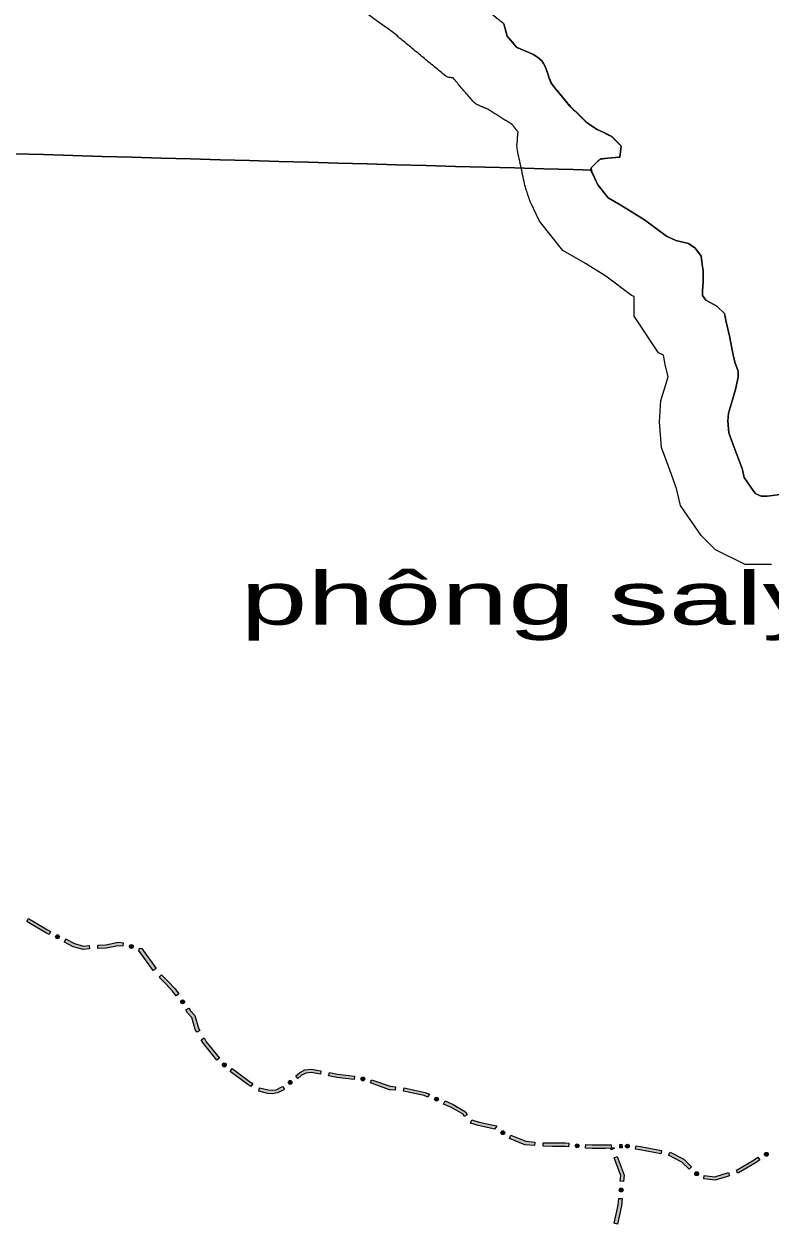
# Model space of a CAD drawing. Header units: metres. Extents: x -835890 to 1024355, y 79891 to 2211954.
# Drawn here: x -636601 to -549142, y 1878890 to 2019500 of the extents above; entities that cross this region are included whole.
import ezdxf

# ---------------------------------------------------------------- set-up
doc = ezdxf.new("R2010")
doc.units = ezdxf.units.M
doc.header["$LTSCALE"] = 2200
for name, color, linetype, lineweight in [('11', 7, 'Continuous', 13), ('18', 7, 'Continuous', 13), ('20', 7, 'Continuous', 13), ('35', 7, 'Continuous', 13), ('36', 7, 'Continuous', 13), ('37', 7, 'Continuous', 13)]:
    doc.layers.add(name, color=color, linetype=linetype, lineweight=lineweight)

msp = doc.modelspace()

# ---------------------------------------------------------------- hatches: boundary and pattern name
at = {"layer": '37'}
for points in [[(-636069, 1914680), (-635490, 1914339), (-633846, 1913360), (-633487, 1913181), (-633666, 1912823), (-634038, 1913009), (-635694, 1913995), (-636272, 1914336)], [(-632481, 1912454, 1), (-632883, 1912656, 1)], [(-631698, 1912287), (-631677, 1912276), (-630684, 1911760), (-629638, 1911461), (-628981, 1911516), (-628948, 1911117), (-629677, 1911056), (-630832, 1911386), (-631859, 1911920), (-631877, 1911929)], [(-627974, 1911565), (-627014, 1911601), (-625595, 1911905), (-624980, 1911837), (-625025, 1911439), (-625575, 1911501), (-626964, 1911202), (-627959, 1911165)], [(-623818, 1911342, 1), (-624249, 1911472, 1)], [(-623068, 1911225), (-622822, 1911161), (-621139, 1908811), (-621465, 1908578), (-623063, 1910810), (-623169, 1910838)], [(-620503, 1908090), (-619708, 1907314), (-618911, 1906437), (-618470, 1905849), (-618790, 1905609), (-619220, 1906182), (-619996, 1907036), (-620783, 1907804)], [(-617895, 1904749, 1), (-618165, 1905109, 1)], [(-617309, 1904198), (-617121, 1903881), (-616586, 1903302), (-616187, 1901825), (-616027, 1901552), (-616373, 1901350), (-616560, 1901669), (-616947, 1903103), (-617443, 1903641), (-617653, 1903993)], [(-615523, 1900689), (-615265, 1900249), (-613717, 1898337), (-614028, 1898085), (-615595, 1900021), (-615868, 1900487)], [(-612969, 1897397, 1), (-613330, 1897666, 1)], [(-612227, 1897096), (-610188, 1895582), (-609812, 1895343), (-610026, 1895006), (-610415, 1895252), (-612466, 1896775)], [(-604784, 1896263), (-604359, 1896606), (-603719, 1896947), (-602986, 1897034), (-601841, 1896855), (-601903, 1896459), (-602994, 1896630), (-603597, 1896559), (-604137, 1896271), (-604532, 1895952)], [(-605261, 1895620, 1), (-605611, 1895338, 1)], [(-600851, 1896648), (-599890, 1896440), (-597906, 1896203), (-597953, 1895806), (-599957, 1896045), (-600936, 1896257)], [(-596713, 1895860, 1), (-597160, 1895913, 1)], [(-595914, 1895797), (-593722, 1895023), (-593098, 1894959), (-593139, 1894561), (-593810, 1894629), (-596048, 1895420)], [(-609017, 1894849), (-608028, 1894593), (-607519, 1894556), (-607061, 1894627), (-606401, 1894957), (-606339, 1895006), (-606088, 1894695), (-606183, 1894618), (-606938, 1894241), (-607502, 1894154), (-608093, 1894196), (-609117, 1894462)], [(-592084, 1894841), (-589634, 1894316), (-589144, 1894103), (-589303, 1893736), (-589757, 1893933), (-592168, 1894450)], [(-588100, 1893431, 1), (-588513, 1893610, 1)], [(-587310, 1893305), (-586349, 1892887), (-584892, 1892029), (-584702, 1891681), (-585053, 1891489), (-585190, 1891741), (-586531, 1892530), (-587469, 1892938)], [(-584185, 1891089), (-583329, 1890803), (-581292, 1890394), (-581224, 1890344), (-581463, 1890023), (-581458, 1890020), (-583432, 1890415), (-584312, 1890709)], [(-580361, 1889452, 1), (-580722, 1889721, 1)], [(-579598, 1889289), (-577864, 1888579), (-576803, 1888488), (-576837, 1888090), (-577959, 1888185), (-579750, 1888919)], [(-575817, 1888418), (-574724, 1888385), (-573184, 1888385), (-572806, 1888349), (-572844, 1887951), (-573203, 1887985), (-574729, 1887985), (-575829, 1888018)], [(-571606, 1888034, 1), (-572054, 1888077, 1)], [(-570821, 1888189), (-570082, 1888149), (-568518, 1888149), (-567842, 1888177), (-567825, 1887777), (-568510, 1887749), (-570092, 1887749), (-570843, 1887790)], [(-567866, 1887597), (-567908, 1887712), (-567533, 1887851), (-567490, 1887735)], [(-566843, 1888218), (-566596, 1888228), (-566579, 1887828), (-566826, 1887818)], [(-566175, 1888015, 1), (-565726, 1888001, 1)], [(-562051, 1887122), (-564484, 1887563), (-565006, 1887675), (-564922, 1888066), (-564406, 1887955), (-561980, 1887516)], [(-558729, 1885313), (-559567, 1886154), (-561129, 1886937), (-560950, 1887295), (-559330, 1886482), (-558446, 1885595)], [(-549887, 1886976, 1), (-549471, 1887147, 1)], [(-566798, 1883890), (-566741, 1884555), (-567519, 1886659), (-567144, 1886797), (-566335, 1884610), (-566400, 1883855)], [(-550430, 1886416), (-550877, 1886093), (-552949, 1884875), (-553052, 1884842), (-553173, 1885223), (-553112, 1885243), (-551096, 1886428), (-550664, 1886740)], [(-558017, 1884930, 1), (-557674, 1884639, 1)], [(-554006, 1884540), (-555663, 1884015), (-557002, 1884180), (-556953, 1884577), (-555700, 1884423), (-554127, 1884921)], [(-566665, 1883100, 1), (-566703, 1882652, 1)], [(-567500, 1878976), (-567037, 1881096), (-566969, 1881897), (-566570, 1881863), (-566641, 1881036), (-567109, 1878890)]]:
    msp.add_hatch(color=256, dxfattribs=at).paths.add_polyline_path(points)

# ---------------------------------------------------------------- linework, layer by layer
at = {"layer": '11'}
for points in [[(-557698, 1992851), (-558067, 1993282), (-558805, 1993775), (-560282, 1994144), (-561390, 1994637), (-563943, 1996545), (-566713, 1998270), (-568189, 1999132), (-569420, 2000671), (-569763, 2001389), (-570242, 2002391), (-570214, 2002632), (-569773, 2003062), (-569151, 2003680), (-568242, 2003765), (-566842, 2003897), (-566696, 2005201), (-567172, 2005702), (-567773, 2006316), (-568654, 2006743), (-569475, 2007151), (-570619, 2007873), (-571073, 2008310), (-571852, 2009077), (-572733, 2009923), (-573372, 2010708), (-574321, 2011880), (-574893, 2012584), (-575063, 2013039), (-575326, 2013774), (-575600, 2014524), (-575792, 2014872), (-575970, 2015199), (-576460, 2015561), (-576957, 2015938), (-577213, 2016052), (-578247, 2016489), (-578924, 2016770), (-580015, 2018069), (-580417, 2019533)], [(-547760, 1964402), (-549606, 1964156), (-550283, 1964156), (-550898, 1964464), (-551144, 1964710), (-552283, 1966373), (-552529, 1967420), (-553452, 1969883), (-554067, 1971607), (-554190, 1972962), (-554129, 1973885), (-553759, 1975055), (-553298, 1976656), (-552990, 1978134), (-552990, 1978811), (-553359, 1979858), (-553667, 1981090), (-553975, 1982752), (-554406, 1984600), (-554590, 1985585), (-555482, 1986447), (-556775, 1987124), (-557144, 1987678), (-557144, 1988233), (-557082, 1989279), (-557082, 1990634), (-557205, 1991311), (-557328, 1992297), (-557698, 1992851)]]:
    msp.add_lwpolyline(points, dxfattribs=at)
at = {"layer": '18'}
for points in [[(-580417, 2019533), (-580015, 2018069), (-578924, 2016770), (-578247, 2016489), (-577213, 2016052), (-576957, 2015938), (-576460, 2015561), (-575970, 2015199), (-575792, 2014872), (-575600, 2014524), (-575326, 2013774), (-575063, 2013039), (-574893, 2012584), (-574321, 2011880), (-573372, 2010708), (-572733, 2009923), (-571852, 2009077), (-571073, 2008310), (-570619, 2007873)], [(-570619, 2007873), (-569475, 2007151), (-568654, 2006743), (-567773, 2006316), (-567172, 2005702), (-566696, 2005201), (-566842, 2003897), (-568242, 2003765), (-569151, 2003680), (-569773, 2003062), (-570214, 2002632), (-570242, 2002391), (-571161, 2002416), (-572291, 2002446), (-575738, 2002538), (-579184, 2002631), (-582631, 2002724), (-586078, 2002818), (-589525, 2002912), (-592971, 2003007), (-596418, 2003103), (-599864, 2003199), (-603311, 2003295), (-606758, 2003392), (-610204, 2003490), (-613651, 2003588), (-617097, 2003687), (-620544, 2003787), (-623990, 2003886), (-627437, 2003987), (-630883, 2004088), (-634330, 2004190), (-637776, 2004292)], [(-637776, 2004292), (-634330, 2004190), (-630883, 2004088), (-627437, 2003987), (-623990, 2003886), (-620544, 2003787), (-617097, 2003687), (-613651, 2003588), (-610204, 2003490), (-606758, 2003392), (-603311, 2003295), (-599864, 2003199), (-596418, 2003103), (-592971, 2003007), (-589525, 2002912), (-586078, 2002818), (-582631, 2002724), (-579184, 2002631), (-575738, 2002538), (-572291, 2002446), (-571161, 2002416), (-570242, 2002391), (-569763, 2001389), (-569420, 2000671), (-568189, 1999132), (-566713, 1998270), (-563943, 1996545), (-561390, 1994637), (-560282, 1994144), (-558805, 1993775), (-558067, 1993282), (-557698, 1992851), (-557328, 1992297), (-557205, 1991311), (-557082, 1990634), (-557082, 1989279), (-557144, 1988233), (-557144, 1987678), (-556775, 1987124), (-555482, 1986447), (-554590, 1985585), (-554406, 1984600), (-553975, 1982752), (-553667, 1981090)], [(-553667, 1981090), (-553359, 1979858), (-552990, 1978811), (-552990, 1978134), (-553298, 1976656), (-553759, 1975055), (-554129, 1973885), (-554190, 1972962), (-554067, 1971607), (-553452, 1969883), (-552529, 1967420), (-552283, 1966373), (-551144, 1964710), (-550898, 1964464), (-550283, 1964156), (-549606, 1964156), (-547760, 1964402)]]:
    msp.add_lwpolyline(points, dxfattribs=at)
at = {"layer": '35'}
msp.add_line((-592783, 2017982), (-592857, 2018132), dxfattribs=at)
for points in [[(-570097, 2002087), (-569420, 2000671), (-568189, 1999132), (-566713, 1998270), (-563943, 1996545), (-561390, 1994637), (-560282, 1994144), (-558805, 1993775), (-558067, 1993282), (-557698, 1992851), (-557328, 1992297), (-557205, 1991311), (-557082, 1990634), (-557082, 1989279), (-557144, 1988233), (-557144, 1987678), (-556775, 1987124), (-555482, 1986447), (-554590, 1985585), (-554406, 1984600), (-553975, 1982752), (-553667, 1981090), (-553359, 1979858), (-552990, 1978811), (-552990, 1978134), (-553298, 1976656), (-553759, 1975055), (-554129, 1973885), (-554190, 1972962), (-554067, 1971607), (-553452, 1969883), (-552529, 1967420), (-552283, 1966373), (-551144, 1964710), (-550898, 1964464), (-550283, 1964156), (-549606, 1964156), (-547760, 1964402)], [(-549074, 1956156), (-552172, 1956156), (-555639, 1957891), (-557327, 1959579), (-559728, 1963087), (-560199, 1965091), (-560965, 1967134), (-561942, 1969873), (-562214, 1972865), (-562047, 1975376), (-561419, 1977367), (-561185, 1978177), (-561488, 1979391), (-561729, 1980689), (-562299, 1980988), (-565144, 1985258), (-565144, 1987551), (-565461, 1987692), (-568461, 1989934), (-570844, 1991418), (-573508, 1992973), (-576242, 1996393), (-577315, 1998638)]]:
    msp.add_lwpolyline(points, dxfattribs=at)
for points in [[(-604180, 2047923), (-602382, 2045349), (-601924, 2043925), (-601760, 2041905), (-601276, 2041234), (-599516, 2039905), (-599759, 2037868), (-599759, 2037469), (-599302, 2037126), (-596219, 2034477), (-595470, 2034066), (-595039, 2033081), (-595049, 2032198), (-594924, 2030911), (-594444, 2029644), (-591740, 2029023), (-591108, 2028055), (-590856, 2026528), (-589862, 2025820), (-587901, 2025702), (-586178, 2025251), (-585440, 2024081), (-585235, 2022124), (-583758, 2020905), (-581808, 2020647), (-580432, 2019543), (-580025, 2018067), (-578917, 2016773), (-576958, 2015942), (-575974, 2015203), (-575604, 2014526), (-574897, 2012586), (-572743, 2009938), (-570620, 2007876), (-569451, 2007137), (-567774, 2006316), (-566699, 2005207), (-566842, 2003898), (-569153, 2003680), (-570212, 2002631), (-570097, 2002087)], [(-592857, 2018132), (-598208, 2021941), (-598268, 2022304)], [(-586368, 2013175), (-587082, 2013276), (-592783, 2017982)], [(-582292, 2009514), (-583771, 2010143), (-586368, 2013175)], [(-577315, 1998638), (-577924, 2000432), (-578898, 2005037), (-578759, 2006863), (-579429, 2007700), (-582292, 2009514)]]:
    msp.add_open_spline(points, degree=1, dxfattribs=at)
at = {"layer": '36'}
msp.add_lwpolyline([(-570097, 2002087), (-569420, 2000671), (-568189, 1999132), (-566713, 1998270), (-563943, 1996545), (-561390, 1994637), (-560282, 1994144), (-558805, 1993775), (-558067, 1993282), (-557698, 1992851), (-557328, 1992297), (-557205, 1991311), (-557082, 1990634), (-557082, 1989279), (-557144, 1988233), (-557144, 1987678), (-556775, 1987124), (-555482, 1986447), (-554590, 1985585), (-554406, 1984600), (-553975, 1982752), (-553667, 1981090), (-553359, 1979858), (-552990, 1978811), (-552990, 1978134), (-553298, 1976656), (-553759, 1975055), (-554129, 1973885), (-554190, 1972962), (-554067, 1971607), (-553452, 1969883), (-552529, 1967420), (-552283, 1966373), (-551144, 1964710), (-550898, 1964464), (-550283, 1964156), (-549606, 1964156), (-547760, 1964402)], dxfattribs=at)
msp.add_open_spline([(-604145, 2047884), (-602382, 2045349), (-601924, 2043925), (-601760, 2041905), (-601276, 2041234), (-599516, 2039905), (-599759, 2037868), (-599759, 2037469), (-599302, 2037126), (-596219, 2034477), (-595470, 2034066), (-595039, 2033081), (-595049, 2032198), (-594924, 2030911), (-594444, 2029644), (-591740, 2029023), (-591108, 2028055), (-590856, 2026528), (-589862, 2025820), (-587901, 2025702), (-586178, 2025251), (-585440, 2024081), (-585235, 2022124), (-583758, 2020905), (-581808, 2020647), (-580432, 2019543), (-580025, 2018067), (-578917, 2016773), (-576958, 2015942), (-575974, 2015203), (-575604, 2014526), (-574897, 2012586), (-572743, 2009938), (-570620, 2007876), (-569451, 2007137), (-567774, 2006316), (-566699, 2005207), (-566842, 2003898), (-569153, 2003680), (-570212, 2002631), (-570097, 2002087)], degree=1, dxfattribs=at)
at = {"layer": '37'}
for points in [[(-636069, 1914680), (-635490, 1914339), (-633846, 1913360), (-633487, 1913181), (-633666, 1912823), (-634038, 1913009), (-635694, 1913995), (-636272, 1914336)], [(-631698, 1912287), (-631677, 1912276), (-630684, 1911760), (-629638, 1911461), (-628981, 1911516), (-628948, 1911117), (-629677, 1911056), (-630832, 1911386), (-631859, 1911920), (-631877, 1911929)], [(-627974, 1911565), (-627014, 1911601), (-625595, 1911905), (-624980, 1911837), (-625025, 1911439), (-625575, 1911501), (-626964, 1911202), (-627959, 1911165)], [(-623068, 1911225), (-622822, 1911161), (-621139, 1908811), (-621465, 1908578), (-623063, 1910810), (-623169, 1910838)], [(-620503, 1908090), (-619708, 1907314), (-618911, 1906437), (-618470, 1905849), (-618790, 1905609), (-619220, 1906182), (-619996, 1907036), (-620783, 1907804)], [(-617309, 1904198), (-617121, 1903881), (-616586, 1903302), (-616187, 1901825), (-616027, 1901552), (-616373, 1901350), (-616560, 1901669), (-616947, 1903103), (-617443, 1903641), (-617653, 1903993)], [(-615523, 1900689), (-615265, 1900249), (-613717, 1898337), (-614028, 1898085), (-615595, 1900021), (-615868, 1900487)], [(-612227, 1897096), (-610188, 1895582), (-609812, 1895343), (-610026, 1895006), (-610415, 1895252), (-612466, 1896775)], [(-604784, 1896263), (-604359, 1896606), (-603719, 1896947), (-602986, 1897034), (-601841, 1896855), (-601903, 1896459), (-602994, 1896630), (-603597, 1896559), (-604137, 1896271), (-604532, 1895952)], [(-600851, 1896648), (-599890, 1896440), (-597906, 1896203), (-597953, 1895806), (-599957, 1896045), (-600936, 1896257)], [(-595914, 1895797), (-593722, 1895023), (-593098, 1894959), (-593139, 1894561), (-593810, 1894629), (-596048, 1895420)], [(-609017, 1894849), (-608028, 1894593), (-607519, 1894556), (-607061, 1894627), (-606401, 1894957), (-606339, 1895006), (-606088, 1894695), (-606183, 1894618), (-606938, 1894241), (-607502, 1894154), (-608093, 1894196), (-609117, 1894462)], [(-592084, 1894841), (-589634, 1894316), (-589144, 1894103), (-589303, 1893736), (-589757, 1893933), (-592168, 1894450)], [(-587310, 1893305), (-586349, 1892887), (-584892, 1892029), (-584702, 1891681), (-585053, 1891489), (-585190, 1891741), (-586531, 1892530), (-587469, 1892938)], [(-584185, 1891089), (-583329, 1890803), (-581292, 1890394), (-581224, 1890344), (-581463, 1890023), (-581458, 1890020), (-583432, 1890415), (-584312, 1890709)], [(-579598, 1889289), (-577864, 1888579), (-576803, 1888488), (-576837, 1888090), (-577959, 1888185), (-579750, 1888919)], [(-575817, 1888418), (-574724, 1888385), (-573184, 1888385), (-572806, 1888349), (-572844, 1887951), (-573203, 1887985), (-574729, 1887985), (-575829, 1888018)], [(-570821, 1888189), (-570082, 1888149), (-568518, 1888149), (-567842, 1888177), (-567825, 1887777), (-568510, 1887749), (-570092, 1887749), (-570843, 1887790)], [(-567866, 1887597), (-567908, 1887712), (-567533, 1887851), (-567490, 1887735)], [(-566843, 1888218), (-566596, 1888228), (-566579, 1887828), (-566826, 1887818)], [(-562051, 1887122), (-564484, 1887563), (-565006, 1887675), (-564922, 1888066), (-564406, 1887955), (-561980, 1887516)], [(-558729, 1885313), (-559567, 1886154), (-561129, 1886937), (-560950, 1887295), (-559330, 1886482), (-558446, 1885595)], [(-566798, 1883890), (-566741, 1884555), (-567519, 1886659), (-567144, 1886797), (-566335, 1884610), (-566400, 1883855)], [(-550430, 1886416), (-550877, 1886093), (-552949, 1884875), (-553052, 1884842), (-553173, 1885223), (-553112, 1885243), (-551096, 1886428), (-550664, 1886740)], [(-554006, 1884540), (-555663, 1884015), (-557002, 1884180), (-556953, 1884577), (-555700, 1884423), (-554127, 1884921)], [(-567500, 1878976), (-567037, 1881096), (-566969, 1881897), (-566570, 1881863), (-566641, 1881036), (-567109, 1878890)]]:
    msp.add_lwpolyline(points, close=True, dxfattribs=at)
for centre in [(-632682, 1912555), (-624033, 1911407), (-618030, 1904929), (-613149, 1897532), (-605436, 1895479), (-596937, 1895886), (-588307, 1893520), (-580541, 1889586), (-571830, 1888056), (-565951, 1888008), (-549679, 1887061), (-557845, 1884784), (-566684, 1882876)]:
    msp.add_circle(centre, 225, dxfattribs=at)

# ---------------------------------------------------------------- texts
at = {"layer": '20', "width": 1.7}
msp.add_text('phông saly', height=6200, dxfattribs=at).set_placement((-611260, 1949116))

doc.saveas('drawing.dxf')
